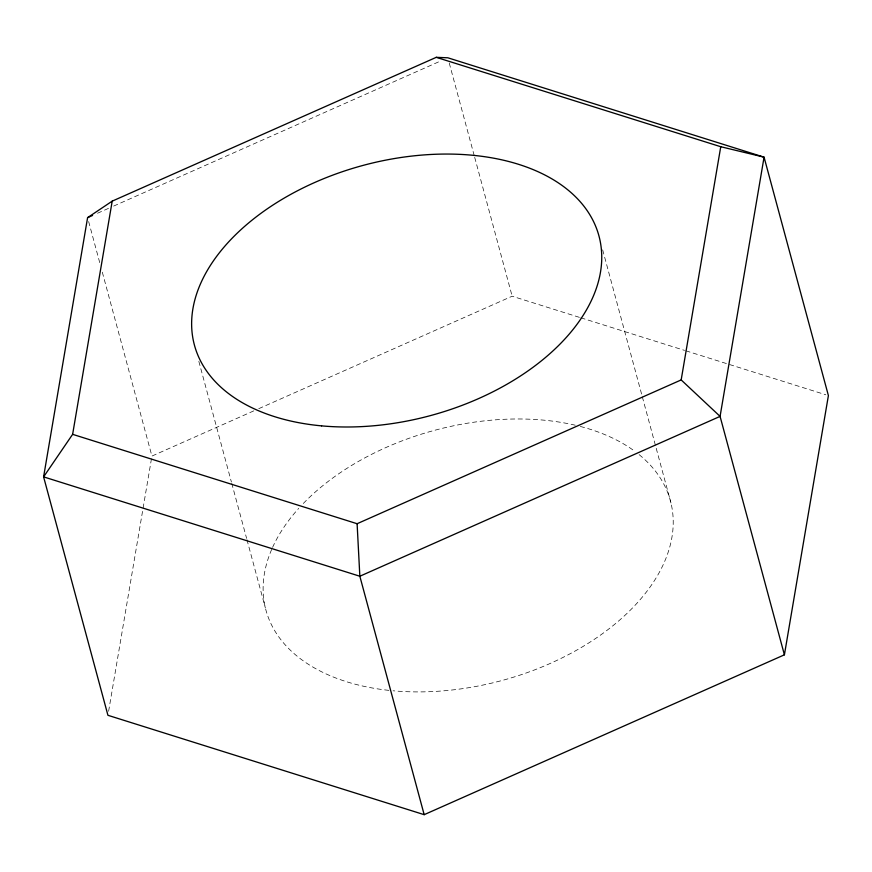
<?xml version="1.0" encoding="UTF-8"?>
<svg xmlns="http://www.w3.org/2000/svg" width="872" height="872" viewBox="0 0 872 872"><rect width="100%" height="100%" fill="white"/><g stroke="black" fill="none" stroke-linecap="round" stroke-linejoin="round"><path stroke-width="0.65" stroke-dasharray="4.36 3.27" d="M108.619 711.269L151.466 458.759M97.533 213.237L108.717 208.277M113.676 206.075L440.371 61.105M253.785 410.876L151.924 456.078L102.089 271.356M258.755 408.674L512.158 296.218L579.553 317.397M580.85 317.8L684.542 350.381M685.828 350.795L825.806 394.776M602.672 249.861L641.956 395.43M642.304 396.749L670.971 502.97M449.243 63.035L474.335 156.044M474.695 157.352L512.158 296.218M198.838 361.357L231.396 482.009M231.745 483.328L246.613 538.406M246.961 539.714L265.361 607.915M88.65 221.575L100.324 264.815M639.143 454.65A209.498 129.557 -15.1 0 1 627.557 612.874A209.498 129.557 -15.1 0 1 393.054 690.777M388.912 690.362A209.498 129.557 -15.1 0 1 272.053 548.575M272.587 547.376A209.498 129.557 -15.1 0 1 298.736 508.354M303.303 503.471A209.498 129.557 -15.1 0 1 575.269 425.209M580.316 426.452A209.498 129.557 -15.1 0 1 635.078 451.5"/><path stroke-width="1.31" d="M87.592 217.651L43.6 476.875L107.932 715.302L424.173 814.666L784.408 654.817L828.4 395.594L764.068 157.167L447.827 57.792L436.262 57.334L112.205 201.138L87.592 217.651L92.563 215.449M436.262 57.334L720.752 146.725L764.068 157.167L720.076 416.391L359.842 576.239L43.6 476.875L72.627 434.332L112.205 201.138M72.627 434.332L357.106 523.723L681.174 379.92L720.752 146.725M681.174 379.92L720.076 416.391L784.408 654.817M424.173 814.666L359.842 576.239L357.106 523.723M321.572 425.863A209.498 129.557 -15.1 0 0 599.489 238.056A209.498 129.557 -15.1 0 0 269.001 207.656A209.498 129.557 -15.1 0 0 321.572 425.863"/></g></svg>
